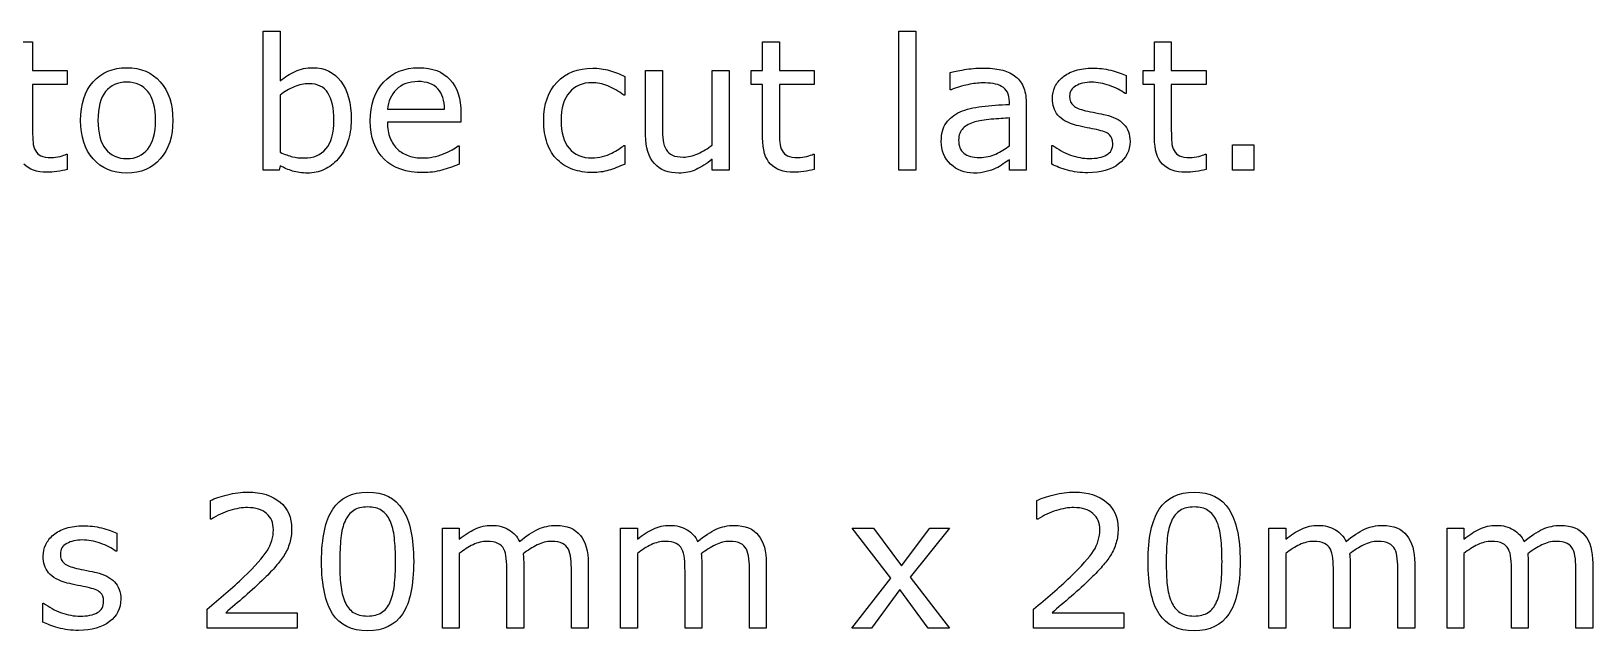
# Model space of a CAD drawing. Extents: x 37 to 222, y 56 to 202.
# Drawn here: x 185.86 to 221.96, y 187.33 to 201.2 of the extents above; entities that cross this region are included whole.
import ezdxf

# ---------------------------------------------------------------- set-up
doc = ezdxf.new("R2010")
doc.units = 0
doc.layers.add('Layer_1', color=7, linetype='CONTINUOUS')

msp = doc.modelspace()

# ---------------------------------------------------------------- linework, layer by layer
at = {"layer": 'Layer_1', "color": 7}
for p, q in [((191.223604, 197.981025), (191.223604, 201.197366)), ((191.223604, 201.197366), (191.612212, 201.197366)), ((191.612212, 201.197366), (191.612212, 200.048082)), ((205.920385, 197.981025), (205.920385, 201.197366)), ((205.920385, 201.197366), (206.308991, 201.197366)), ((206.308991, 201.197366), (206.308991, 197.981025)), ((185.501994, 200.953453), (185.8906, 200.953453)), ((185.8906, 200.953453), (185.8906, 200.289927)), ((202.766055, 200.289927), (202.766055, 200.953453)), ((202.766055, 200.953453), (203.154664, 200.953453)), ((203.154664, 200.953453), (203.154664, 200.289927)), ((211.828036, 200.289927), (211.828036, 200.953453)), ((211.828036, 200.953453), (212.216642, 200.953453)), ((212.216642, 200.953453), (212.216642, 200.289927)), ((185.8906, 200.289927), (186.692619, 200.289927)), ((186.692619, 200.289927), (186.692619, 199.963333)), ((199.578654, 200.151435), (199.578654, 199.71942)), ((200.062344, 198.791312), (200.062344, 200.289928)), ((200.062344, 200.289928), (200.450952, 200.289928)), ((200.450952, 200.289928), (200.450952, 198.97528)), ((201.604372, 198.566002), (201.604372, 200.289928)), ((201.604372, 200.289928), (201.992978, 200.289928)), ((201.992978, 200.289928), (201.992978, 197.981025)), ((202.50354, 199.963333), (202.50354, 200.289927)), ((202.50354, 200.289927), (202.766055, 200.289927)), ((203.154664, 200.289927), (203.95668, 200.289927)), ((203.95668, 200.289927), (203.95668, 199.963333)), ((207.102727, 199.84551), (207.102727, 200.240318)), ((211.170701, 200.172106), (211.170701, 199.756627)), ((211.565518, 199.963333), (211.565518, 200.289927)), ((211.565518, 200.289927), (211.828036, 200.289927)), ((212.216642, 200.289927), (213.018661, 200.289927)), ((213.018661, 200.289927), (213.018661, 199.963333)), ((186.692619, 199.963333), (185.8906, 199.963333)), ((185.8906, 199.963333), (185.8906, 198.9112)), ((191.612215, 199.721488), (191.612215, 198.398571)), ((199.578654, 199.71942), (199.557967, 199.71942)), ((202.766055, 199.963333), (202.50354, 199.963333)), ((202.766055, 198.7355), (202.766055, 199.963333)), ((203.95668, 199.963333), (203.154664, 199.963333)), ((203.154664, 199.963333), (203.154664, 198.9112)), ((207.123414, 199.84551), (207.102727, 199.84551)), ((211.170701, 199.756627), (211.150042, 199.756627)), ((211.828036, 199.963333), (211.565518, 199.963333)), ((211.828036, 198.7355), (211.828036, 199.963333)), ((213.018661, 199.963333), (212.216642, 199.963333)), ((212.216642, 199.963333), (212.216642, 198.9112)), ((194.092683, 199.392825), (195.4156, 199.392825)), ((195.4156, 199.392825), (195.4156, 199.392825)), ((195.79386, 199.306009), (195.79386, 199.095169)), ((208.473201, 199.506513), (208.473201, 199.566458)), ((208.859727, 199.547853), (208.859727, 197.981024)), ((188.730738, 199.134443), (188.730738, 199.134443)), ((189.131747, 199.134443), (189.131747, 199.134443)), ((192.854515, 199.142712), (192.854515, 199.142712)), ((193.255522, 199.153047), (193.255525, 199.153047)), ((195.793871, 199.095169), (194.092683, 199.095169)), ((195.79386, 199.095169), (195.793871, 199.095169)), ((208.473201, 198.549466), (208.473201, 199.192321)), ((211.261664, 198.646617), (211.261661, 198.646617)), ((213.63051, 197.981025), (213.63051, 198.570136)), ((213.63051, 198.570136), (214.124534, 198.570136)), ((214.124534, 198.570136), (214.124534, 197.981025)), ((186.671949, 198.351026), (186.692608, 198.351026)), ((186.692608, 198.351026), (186.692608, 198.001694)), ((195.727726, 198.545332), (195.748385, 198.545332)), ((195.748385, 198.545332), (195.748385, 198.121585)), ((199.557967, 198.5536), (199.578654, 198.5536)), ((199.578654, 198.5536), (199.578654, 198.125719)), ((201.604369, 197.981025), (201.604369, 198.23734)), ((203.936013, 198.351026), (203.956672, 198.351026)), ((203.956672, 198.351026), (203.956672, 198.001694)), ((208.473201, 198.549466), (208.473201, 198.549466)), ((208.473201, 197.981025), (208.473201, 198.227005)), ((209.457121, 198.119518), (209.457121, 198.555667)), ((209.457121, 198.555667), (209.477779, 198.555667)), ((212.997991, 198.351026), (213.018649, 198.351026)), ((213.018649, 198.351026), (213.018649, 198.001694)), ((186.692608, 198.001694), (186.692619, 198.001696)), ((191.587408, 197.981025), (191.223604, 197.981025)), ((191.612215, 198.088512), (191.587408, 197.981025)), ((199.578654, 198.125719), (199.578654, 198.125719)), ((201.992975, 197.981025), (201.604369, 197.981025)), ((201.992978, 197.981025), (201.992975, 197.981025)), ((203.956672, 198.001694), (203.95668, 198.001696)), ((206.308991, 197.981025), (205.920385, 197.981025)), ((206.308991, 197.981025), (206.308991, 197.981025)), ((208.859741, 197.981025), (208.473201, 197.981025)), ((208.859727, 197.981024), (208.859741, 197.981025)), ((213.018649, 198.001694), (213.018661, 198.001696)), ((214.124534, 197.981025), (213.63051, 197.981025)), ((214.124534, 197.981025), (214.124534, 197.981025)), ((190.001988, 189.9133), (190.001988, 190.347382)), ((209.109866, 189.9133), (209.109866, 190.347382)), ((190.022647, 189.9133), (190.001988, 189.9133)), ((209.130525, 189.9133), (209.109866, 189.9133)), ((187.837755, 189.588773), (187.837755, 189.173294)), ((195.365954, 187.397692), (195.365954, 189.706595)), ((195.365954, 189.706595), (195.75456, 189.706595)), ((195.75456, 189.706595), (195.75456, 189.45028)), ((199.483528, 187.397692), (199.483528, 189.706595)), ((199.483528, 189.706595), (199.872137, 189.706595)), ((199.872137, 189.706595), (199.872137, 189.45028)), ((205.732284, 188.549043), (204.839313, 189.706595)), ((204.839313, 189.706595), (205.329206, 189.706595)), ((205.329206, 189.706595), (205.980329, 188.834297)), ((205.980329, 188.834297), (206.633521, 189.706595)), ((207.088272, 189.706595), (206.180834, 188.569713)), ((206.633521, 189.706595), (207.088272, 189.706595)), ((214.473861, 187.397692), (214.473861, 189.706595)), ((214.473861, 189.706595), (214.862466, 189.706595)), ((214.862466, 189.706595), (214.862466, 189.45028)), ((218.591409, 187.397692), (218.591409, 189.706595)), ((218.591409, 189.706595), (218.980015, 189.706595)), ((218.980015, 189.706595), (218.980015, 189.45028)), ((187.837755, 189.173294), (187.817097, 189.173294)), ((194.700398, 188.937649), (194.700398, 188.937649)), ((195.75456, 189.121617), (195.75456, 187.397692)), ((197.244916, 188.875638), (197.244916, 187.397692)), ((198.735259, 188.896308), (198.735259, 187.397692)), ((199.872137, 189.121617), (199.872137, 187.397692)), ((201.362496, 188.875638), (201.362496, 187.397692)), ((202.852833, 188.896308), (202.852833, 187.397692)), ((213.808276, 188.937649), (213.808276, 188.937649)), ((214.862466, 189.121617), (214.862466, 187.397692)), ((216.352823, 188.875638), (216.352823, 187.397692)), ((217.843162, 188.896308), (217.843162, 187.397692)), ((218.980015, 189.121617), (218.980015, 187.397692)), ((220.470374, 188.875638), (220.470374, 187.397692)), ((221.960714, 188.896308), (221.960714, 187.397692)), ((196.85631, 187.397692), (196.85631, 188.71234)), ((198.346687, 187.397692), (198.346687, 188.71234)), ((200.973888, 187.397692), (200.973888, 188.71234)), ((202.464266, 187.397692), (202.464266, 188.71234)), ((204.831047, 187.397692), (205.732284, 188.549043)), ((206.180834, 188.569713), (207.088272, 187.397692)), ((215.964217, 187.397692), (215.964217, 188.71234)), ((217.454565, 187.397692), (217.454565, 188.71234)), ((220.081766, 187.397692), (220.081766, 188.71234)), ((221.572142, 187.397692), (221.572142, 188.71234)), ((205.943124, 188.284459), (205.283731, 187.397692)), ((206.598379, 187.397692), (205.943124, 188.284459)), ((186.124178, 187.536184), (186.124178, 187.972334)), ((186.124178, 187.972334), (186.144837, 187.972334)), ((187.928718, 188.063284), (187.928718, 188.063284)), ((189.925497, 187.397692), (189.925497, 187.829707)), ((190.353388, 187.751158), (192.009101, 187.751158)), ((192.009101, 187.751158), (192.009101, 187.397692)), ((194.156767, 187.999205), (194.156762, 187.999205)), ((209.033372, 187.397692), (209.033372, 187.829707)), ((209.461267, 187.751158), (211.11698, 187.751158)), ((211.11698, 187.751158), (211.11698, 187.397692)), ((213.264646, 187.999205), (213.26464, 187.999205)), ((192.00909, 187.397692), (189.925497, 187.397692)), ((192.009101, 187.397692), (192.00909, 187.397692)), ((195.75456, 187.397692), (195.365954, 187.397692)), ((197.244916, 187.397692), (196.85631, 187.397692)), ((198.735295, 187.397692), (198.346687, 187.397692)), ((198.735259, 187.397692), (198.735295, 187.397692)), ((199.872137, 187.397692), (199.483528, 187.397692)), ((201.362496, 187.397692), (200.973888, 187.397692)), ((202.852872, 187.397692), (202.464266, 187.397692)), ((202.852833, 187.397692), (202.852872, 187.397692)), ((205.283731, 187.397692), (204.831047, 187.397692)), ((207.088272, 187.397692), (206.598379, 187.397692)), ((207.088272, 187.397692), (207.088272, 187.397692)), ((211.116968, 187.397692), (209.033372, 187.397692)), ((211.11698, 187.397692), (211.116968, 187.397692)), ((214.862466, 187.397692), (214.473861, 187.397692)), ((216.352823, 187.397692), (215.964217, 187.397692)), ((217.843171, 187.397692), (217.454565, 187.397692)), ((217.843162, 187.397692), (217.843171, 187.397692)), ((218.980015, 187.397692), (218.591409, 187.397692)), ((220.470374, 187.397692), (220.081766, 187.397692)), ((221.96075, 187.397692), (221.572142, 187.397692)), ((221.960714, 187.397692), (221.96075, 187.397692))]:
    msp.add_line(p, q, dxfattribs=at)
for points in [[(187.000611, 199.134443), (187.000611, 199.510648), (187.096384, 199.807615), (187.28793, 200.025345)], [(187.28793, 200.025345), (187.480855, 200.244453), (187.740615, 200.354007), (188.067211, 200.354007)], [(188.067211, 200.019144), (187.856372, 200.019144), (187.692386, 199.946108), (187.575252, 199.800035)], [(188.067211, 200.354007), (188.391049, 200.354007), (188.649431, 200.244453), (188.842356, 200.025345)], [(188.555037, 199.800035), (188.437904, 199.946108), (188.275295, 200.019144), (188.067211, 200.019144)], [(188.842356, 200.025345), (189.035284, 199.807615), (189.131747, 199.510648), (189.131747, 199.134443)], [(191.612212, 200.048082), (191.721077, 200.137655), (191.836832, 200.210691), (191.959478, 200.26719)], [(191.959478, 200.26719), (192.082123, 200.325068), (192.219926, 200.354007), (192.372889, 200.354007)], [(192.372889, 200.354007), (192.645741, 200.354007), (192.860716, 200.249276), (193.017812, 200.039814)], [(193.017812, 200.039814), (193.176285, 199.830352), (193.255522, 199.534763), (193.255522, 199.153047)], [(193.697863, 199.122041), (193.697863, 199.499623), (193.800527, 199.799347), (194.005855, 200.021211)], [(194.005855, 200.021211), (194.212562, 200.243075), (194.484036, 200.354007), (194.820278, 200.354007)], [(194.799616, 200.033613), (194.591534, 200.033613), (194.425481, 199.97229), (194.301457, 199.849645)], [(195.26057, 199.866181), (195.159974, 199.977802), (195.006323, 200.033613), (194.799616, 200.033613)], [(194.820278, 200.354007), (195.131714, 200.354007), (195.371491, 200.263056), (195.539611, 200.081155)], [(195.539611, 200.081155), (195.70911, 199.899254), (195.79386, 199.640872), (195.79386, 199.306009)], [(197.705898, 199.132376), (197.705898, 199.509959), (197.809252, 199.806237), (198.015959, 200.021211)], [(198.015959, 200.021211), (198.224041, 200.236185), (198.498271, 200.343672), (198.838648, 200.343672)], [(198.838648, 200.343672), (198.970939, 200.343672), (199.100474, 200.325068), (199.227254, 200.287861)], [(199.227254, 200.287861), (199.355411, 200.250654), (199.472544, 200.205179), (199.578654, 200.151435)], [(207.102727, 200.240318), (207.178521, 200.260988), (207.288074, 200.283726), (207.431389, 200.30853)], [(207.431389, 200.30853), (207.574705, 200.333335), (207.715954, 200.345737), (207.855137, 200.345737)], [(207.855137, 200.345737), (208.017746, 200.345737), (208.158994, 200.331957), (208.278882, 200.304396)], [(208.278882, 200.304396), (208.40015, 200.278214), (208.50488, 200.232738), (208.593075, 200.16797)], [(208.593075, 200.16797), (208.679892, 200.104581), (208.746038, 200.022587), (208.791514, 199.921991)], [(209.525322, 199.90959), (209.565285, 199.99365), (209.625229, 200.068753), (209.705154, 200.134899)], [(209.705154, 200.134899), (209.782325, 200.199667), (209.880166, 200.250654), (209.998677, 200.287861)], [(209.998677, 200.287861), (210.118567, 200.326446), (210.252237, 200.345739), (210.399686, 200.345739)], [(210.370761, 200.017076), (210.228824, 200.017076), (210.108935, 199.989516), (210.011095, 199.934394)], [(210.788309, 199.940595), (210.64637, 199.991583), (210.507188, 200.017076), (210.370761, 200.017076)], [(210.399686, 200.345739), (210.53749, 200.345739), (210.676672, 200.328513), (210.817231, 200.294062)], [(210.817231, 200.294062), (210.95917, 200.260989), (211.076993, 200.220337), (211.170701, 200.172106)], [(187.575252, 199.800035), (187.459496, 199.655341), (187.401618, 199.433477), (187.401618, 199.134443)], [(188.730738, 199.134443), (188.730738, 199.433477), (188.672171, 199.655341), (188.555037, 199.800035)], [(191.934677, 199.90959), (191.81892, 199.861358), (191.711433, 199.798658), (191.612215, 199.721488)], [(192.277808, 199.984004), (192.164808, 199.984004), (192.050431, 199.959199), (191.934677, 199.90959)], [(192.718089, 199.76903), (192.62714, 199.912346), (192.48038, 199.984004), (192.277808, 199.984004)], [(192.854515, 199.142712), (192.854515, 199.418319), (192.80904, 199.627092), (192.718089, 199.76903)], [(194.301457, 199.849645), (194.178811, 199.726999), (194.10922, 199.574726), (194.092683, 199.392825)], [(195.4156, 199.392825), (195.414283, 199.596775), (195.362606, 199.75456), (195.26057, 199.866181)], [(198.299132, 199.783499), (198.172352, 199.636049), (198.108962, 199.419008), (198.108962, 199.132376)], [(198.822096, 200.006741), (198.60161, 200.006741), (198.427289, 199.932327), (198.299132, 199.783499)], [(199.190031, 199.932327), (199.064631, 199.981936), (198.941985, 200.006741), (198.822096, 200.006741)], [(199.557967, 199.71942), (199.439457, 199.811749), (199.316811, 199.882718), (199.190031, 199.932327)], [(207.51202, 199.961265), (207.386617, 199.935082), (207.257082, 199.896497), (207.123414, 199.84551)], [(207.853082, 200.002606), (207.751108, 200.002606), (207.63742, 199.988826), (207.51202, 199.961265)], [(208.09493, 199.986071), (208.017759, 199.997094), (207.937143, 200.002606), (207.853082, 200.002606)], [(208.293366, 199.921992), (208.238244, 199.953687), (208.172099, 199.975046), (208.09493, 199.986071)], [(208.425658, 199.785566), (208.395341, 199.843444), (208.351244, 199.888919), (208.293366, 199.921992)], [(208.473201, 199.566458), (208.473201, 199.654653), (208.457353, 199.727689), (208.425658, 199.785566)], [(208.791514, 199.921991), (208.836989, 199.821394), (208.859727, 199.696681), (208.859727, 199.547853)], [(209.467444, 199.640872), (209.467444, 199.735957), (209.486737, 199.825529), (209.525322, 199.90959)], [(210.011095, 199.934394), (209.913254, 199.880651), (209.864333, 199.800035), (209.864333, 199.692548)], [(209.864333, 199.692548), (209.864333, 199.597464), (209.893961, 199.525806), (209.953217, 199.477574)], [(211.150042, 199.756627), (211.050824, 199.829663), (210.930246, 199.890986), (210.788309, 199.940595)], [(207.009723, 199.074498), (207.085517, 199.183363), (207.193004, 199.268802), (207.332185, 199.330814)], [(207.332185, 199.330814), (207.472745, 199.392825), (207.641555, 199.434855), (207.838616, 199.456904)], [(207.838616, 199.456904), (208.035675, 199.478953), (208.247203, 199.495489), (208.473201, 199.506513)], [(209.593536, 199.256399), (209.509475, 199.36113), (209.467444, 199.489288), (209.467444, 199.640872)], [(209.953217, 199.477574), (210.011095, 199.429343), (210.104801, 199.390069), (210.234335, 199.359752)], [(210.234335, 199.359752), (210.305993, 199.343216), (210.38592, 199.326679), (210.474114, 199.310143)], [(210.474114, 199.310143), (210.563688, 199.293606), (210.638102, 199.278448), (210.697358, 199.264668)], [(187.28793, 198.243541), (187.096384, 198.461271), (187.000611, 198.758239), (187.000611, 199.134443)], [(187.401618, 199.134443), (187.401618, 198.845055), (187.460184, 198.625258), (187.577318, 198.475052)], [(188.552969, 198.472985), (188.671481, 198.621813), (188.730738, 198.842299), (188.730738, 199.134443)], [(189.131747, 199.134443), (189.131747, 198.758239), (189.035284, 198.461271), (188.842356, 198.243541)], [(192.670549, 198.477119), (192.793193, 198.619057), (192.854515, 198.840921), (192.854515, 199.142712)], [(193.255525, 199.153047), (193.255525, 198.960121), (193.227964, 198.786488), (193.172842, 198.632148)], [(194.020324, 198.23734), (193.80535, 198.445424), (193.697863, 198.740324), (193.697863, 199.122041)], [(194.092683, 199.095169), (194.092683, 198.953231), (194.114043, 198.829207), (194.156762, 198.723098)], [(197.788581, 198.601142), (197.733459, 198.752726), (197.705898, 198.929804), (197.705898, 199.132376)], [(198.108962, 199.132376), (198.108962, 198.854012), (198.170974, 198.639727), (198.294998, 198.489521)], [(200.450952, 198.97528), (200.450952, 198.858146), (200.456465, 198.757549), (200.467491, 198.673489)], [(206.898105, 198.650752), (206.898105, 198.825762), (206.935311, 198.967011), (207.009723, 199.074498)], [(207.402464, 198.952542), (207.333562, 198.886396), (207.299111, 198.794757), (207.299111, 198.677623)], [(207.67325, 199.10137), (207.56163, 199.069675), (207.471367, 199.020066), (207.402464, 198.952542)], [(208.053587, 199.161315), (207.893735, 199.147535), (207.766956, 199.127553), (207.67325, 199.10137)], [(208.473201, 199.192321), (208.35469, 199.185431), (208.214819, 199.175095), (208.053587, 199.161315)], [(210.02555, 199.020755), (209.822979, 199.074498), (209.678974, 199.153046), (209.593536, 199.256399)], [(210.267395, 198.967011), (210.1792, 198.983548), (210.098585, 199.001462), (210.02555, 199.020755)], [(210.484438, 198.923603), (210.429316, 198.936006), (210.356968, 198.950475), (210.267395, 198.967011)], [(210.697358, 199.264668), (210.87788, 199.223326), (211.017062, 199.152357), (211.114902, 199.051761)], [(211.114902, 199.051761), (211.212743, 198.949786), (211.261664, 198.814738), (211.261664, 198.646617)], [(185.8906, 198.9112), (185.8906, 198.789933), (185.893356, 198.694848), (185.898869, 198.625946)], [(185.898869, 198.625946), (185.904382, 198.558422), (185.923674, 198.495033), (185.956747, 198.435777)], [(193.172842, 198.632148), (193.119099, 198.477808), (193.046064, 198.348272), (192.953736, 198.243541)], [(194.156762, 198.723098), (194.199481, 198.618368), (194.258048, 198.53224), (194.332462, 198.464716)], [(198.022159, 198.224938), (197.921562, 198.324157), (197.843703, 198.449558), (197.788581, 198.601142)], [(200.264917, 198.138121), (200.129868, 198.286949), (200.062344, 198.50468), (200.062344, 198.791312)], [(200.467491, 198.673489), (200.478516, 198.590807), (200.501942, 198.519838), (200.53777, 198.460582)], [(201.26951, 198.365498), (201.389398, 198.417863), (201.501018, 198.484698), (201.604372, 198.566002)], [(202.950024, 198.125718), (202.827378, 198.252498), (202.766055, 198.455759), (202.766055, 198.7355)], [(203.154664, 198.9112), (203.154664, 198.789933), (203.15742, 198.694848), (203.162933, 198.625946)], [(203.162933, 198.625946), (203.168446, 198.558422), (203.187738, 198.495033), (203.220811, 198.435777)], [(207.115145, 198.123652), (206.970451, 198.261456), (206.898105, 198.437156), (206.898105, 198.650752)], [(207.299111, 198.677623), (207.299111, 198.545332), (207.339075, 198.445424), (207.419002, 198.3779)], [(210.786226, 198.803714), (210.733861, 198.850567), (210.633265, 198.89053), (210.484438, 198.923603)], [(210.720082, 198.336559), (210.816544, 198.39168), (210.864775, 198.478497), (210.864775, 198.597008)], [(210.864775, 198.597008), (210.864775, 198.687959), (210.838592, 198.75686), (210.786226, 198.803714)], [(211.261661, 198.646617), (211.261661, 198.435778), (211.174156, 198.262834), (210.999146, 198.127786)], [(212.012002, 198.125718), (211.889358, 198.252498), (211.828036, 198.455759), (211.828036, 198.7355)], [(212.216642, 198.9112), (212.216642, 198.789933), (212.219398, 198.694848), (212.224911, 198.625946)], [(212.224911, 198.625946), (212.230423, 198.558422), (212.249716, 198.495033), (212.282789, 198.435777)], [(185.956747, 198.435777), (185.987063, 198.380656), (186.028404, 198.340003), (186.08077, 198.313821)], [(186.08077, 198.313821), (186.134512, 198.289016), (186.215817, 198.276614), (186.324683, 198.276614)], [(186.324683, 198.276614), (186.388072, 198.276614), (186.454217, 198.28557), (186.523119, 198.303484)], [(186.523119, 198.303484), (186.592021, 198.322777), (186.641631, 198.338624), (186.671949, 198.351026)], [(188.067211, 197.916946), (187.740615, 197.916946), (187.480855, 198.025811), (187.28793, 198.243541)], [(187.577318, 198.475052), (187.694451, 198.326223), (187.857749, 198.251809), (188.067211, 198.251809)], [(188.067211, 198.251809), (188.273918, 198.251809), (188.435837, 198.325535), (188.552969, 198.472985)], [(188.842356, 198.243541), (188.649431, 198.025811), (188.391049, 197.916946), (188.067211, 197.916946)], [(191.612215, 198.398571), (191.722459, 198.348961), (191.816855, 198.314511), (191.895403, 198.295218)], [(191.895403, 198.295218), (191.975328, 198.275925), (192.065589, 198.266279), (192.166186, 198.266279)], [(192.166186, 198.266279), (192.381161, 198.266279), (192.549281, 198.336559), (192.670549, 198.477119)], [(192.953736, 198.243541), (192.855895, 198.134676), (192.748408, 198.052683), (192.631274, 197.997562)], [(194.917427, 197.927282), (194.534333, 197.927282), (194.235299, 198.030634), (194.020324, 198.23734)], [(194.332462, 198.464716), (194.40412, 198.398571), (194.48887, 198.348961), (194.58671, 198.315888)], [(194.58671, 198.315888), (194.685928, 198.282815), (194.794794, 198.266279), (194.913306, 198.266279)], [(194.913306, 198.266279), (195.070403, 198.266279), (195.228187, 198.297285), (195.386661, 198.359297)], [(195.386661, 198.359297), (195.546513, 198.422686), (195.660202, 198.484698), (195.727726, 198.545332)], [(198.37976, 198.001696), (198.240578, 198.051305), (198.121377, 198.125719), (198.022159, 198.224938)], [(198.294998, 198.489521), (198.420398, 198.340693), (198.596098, 198.266279), (198.822096, 198.266279)], [(198.822096, 198.266279), (198.900644, 198.266279), (198.98057, 198.276614), (199.061874, 198.297285)], [(199.061874, 198.297285), (199.143179, 198.317955), (199.216215, 198.344827), (199.280983, 198.3779)], [(199.280983, 198.3779), (199.337482, 198.406839), (199.390536, 198.437156), (199.440145, 198.46885)], [(199.440145, 198.46885), (199.489756, 198.501923), (199.52903, 198.530173), (199.557967, 198.5536)], [(200.53777, 198.460582), (200.574978, 198.399949), (200.62321, 198.355851), (200.682465, 198.328291)], [(200.682465, 198.328291), (200.74172, 198.30073), (200.827848, 198.286949), (200.940848, 198.286949)], [(200.940848, 198.286949), (201.041445, 198.286949), (201.150999, 198.313132), (201.26951, 198.365498)], [(201.604369, 198.23734), (201.473456, 198.133987), (201.348054, 198.05475), (201.228164, 197.999629)], [(203.220811, 198.435777), (203.251127, 198.380656), (203.292468, 198.340003), (203.344834, 198.313821)], [(203.344834, 198.313821), (203.398578, 198.289016), (203.479883, 198.276614), (203.588747, 198.276614)], [(203.588747, 198.276614), (203.652138, 198.276614), (203.718284, 198.28557), (203.787186, 198.303484)], [(203.787186, 198.303484), (203.856088, 198.322777), (203.905697, 198.338624), (203.936013, 198.351026)], [(207.419002, 198.3779), (207.498927, 198.311754), (207.620884, 198.278681), (207.784872, 198.278681)], [(207.784872, 198.278681), (207.921296, 198.278681), (208.046009, 198.304864), (208.159009, 198.35723)], [(208.159009, 198.35723), (208.272007, 198.410973), (208.376737, 198.475052), (208.473201, 198.549466)], [(208.473201, 198.227005), (208.438749, 198.203578), (208.391895, 198.170505), (208.33264, 198.127786)], [(209.477779, 198.555667), (209.600426, 198.463338), (209.736852, 198.389613), (209.887058, 198.334492)], [(209.887058, 198.334492), (210.037264, 198.280748), (210.181269, 198.253877), (210.319072, 198.253877)], [(210.319072, 198.253877), (210.489949, 198.253877), (210.623618, 198.281437), (210.720082, 198.336559)], [(212.282789, 198.435777), (212.313105, 198.380656), (212.354446, 198.340003), (212.406811, 198.313821)], [(212.406811, 198.313821), (212.460554, 198.289016), (212.541858, 198.276614), (212.650725, 198.276614)], [(212.650725, 198.276614), (212.714114, 198.276614), (212.780259, 198.28557), (212.849161, 198.303484)], [(212.849161, 198.303484), (212.918063, 198.322777), (212.967673, 198.338624), (212.997991, 198.351026)], [(186.223396, 197.935549), (185.987752, 197.935549), (185.808607, 197.998939), (185.685961, 198.125718)], [(186.45284, 197.954153), (186.367402, 197.941751), (186.290921, 197.935549), (186.223396, 197.935549)], [(186.692619, 198.001696), (186.619582, 197.982403), (186.539656, 197.966556), (186.45284, 197.954153)], [(191.901603, 197.964489), (191.803762, 197.994805), (191.7073, 198.036147), (191.612215, 198.088512)], [(192.244734, 197.916946), (192.113821, 197.916946), (191.999444, 197.932794), (191.901603, 197.964489)], [(192.631274, 197.997562), (192.514141, 197.943818), (192.385294, 197.916946), (192.244734, 197.916946)], [(195.347376, 197.983092), (195.210949, 197.945885), (195.067633, 197.927282), (194.917427, 197.927282)], [(195.748385, 198.121585), (195.617472, 198.066463), (195.483802, 198.020299), (195.347376, 197.983092)], [(198.838648, 197.929348), (198.671905, 197.929348), (198.518943, 197.953464), (198.37976, 198.001696)], [(199.20865, 197.981025), (199.092895, 197.946574), (198.969561, 197.929348), (198.838648, 197.929348)], [(199.578654, 198.125719), (199.449118, 198.063707), (199.325783, 198.015476), (199.20865, 197.981025)], [(200.831289, 197.916946), (200.588755, 197.916946), (200.399964, 197.990671), (200.264917, 198.138121)], [(201.228164, 197.999629), (201.108276, 197.944507), (200.975984, 197.916946), (200.831289, 197.916946)], [(203.487457, 197.935549), (203.251813, 197.935549), (203.072669, 197.998939), (202.950024, 198.125718)], [(203.716901, 197.954153), (203.631463, 197.941751), (203.554982, 197.935549), (203.487457, 197.935549)], [(203.95668, 198.001696), (203.883645, 197.982403), (203.803718, 197.966556), (203.716901, 197.954153)], [(207.644311, 197.916946), (207.436227, 197.916946), (207.259838, 197.985848), (207.115145, 198.123652)], [(207.9399, 197.950019), (207.855839, 197.927971), (207.757309, 197.916946), (207.644311, 197.916946)], [(208.163143, 198.028567), (208.098375, 197.996873), (208.02396, 197.97069), (207.9399, 197.950019)], [(208.33264, 198.127786), (208.274764, 198.086445), (208.218265, 198.053372), (208.163143, 198.028567)], [(209.814722, 197.985159), (209.672783, 198.0265), (209.553582, 198.071287), (209.457121, 198.119518)], [(210.28601, 197.925215), (210.115134, 197.925215), (209.958038, 197.945196), (209.814722, 197.985159)], [(210.999146, 198.127786), (210.825512, 197.992738), (210.5878, 197.925215), (210.28601, 197.925215)], [(212.549438, 197.935549), (212.313794, 197.935549), (212.134648, 197.998939), (212.012002, 198.125718)], [(212.778882, 197.954153), (212.693444, 197.941751), (212.616963, 197.935549), (212.549438, 197.935549)], [(213.018661, 198.001696), (212.945623, 197.982403), (212.865697, 197.966556), (212.778882, 197.954153)], [(190.001988, 190.347382), (190.099829, 190.395614), (190.230054, 190.439711), (190.392662, 190.479674)], [(190.392662, 190.479674), (190.556649, 190.519637), (190.715123, 190.539619), (190.868086, 190.539619)], [(190.868086, 190.539619), (191.183657, 190.539619), (191.431014, 190.463138), (191.610158, 190.310175)], [(191.610158, 190.310175), (191.789303, 190.158591), (191.878876, 189.952575), (191.878876, 189.692125)], [(192.829711, 190.144811), (193.001966, 190.406638), (193.270684, 190.537552), (193.635864, 190.537552)], [(193.635864, 190.537552), (194.005178, 190.537552), (194.274585, 190.404571), (194.444084, 190.13861)], [(209.109866, 190.347382), (209.207707, 190.395614), (209.337932, 190.439711), (209.500541, 190.479674)], [(209.500541, 190.479674), (209.664527, 190.519637), (209.823001, 190.539619), (209.975964, 190.539619)], [(209.975964, 190.539619), (210.291533, 190.539619), (210.538891, 190.463138), (210.718036, 190.310175)], [(210.718036, 190.310175), (210.897181, 190.158591), (210.986754, 189.952575), (210.986754, 189.692125)], [(211.937589, 190.144811), (212.109844, 190.406638), (212.378562, 190.537552), (212.743742, 190.537552)], [(212.743742, 190.537552), (213.113056, 190.537552), (213.382463, 190.404571), (213.551962, 190.13861)], [(190.450529, 190.115872), (190.304457, 190.071775), (190.161829, 190.004251), (190.022647, 189.9133)], [(190.857739, 190.182018), (190.732337, 190.182018), (190.5966, 190.159969), (190.450529, 190.115872)], [(191.298023, 190.045592), (191.193292, 190.136543), (191.046531, 190.182018), (190.857739, 190.182018)], [(191.457185, 189.671455), (191.457185, 189.831307), (191.404131, 189.95602), (191.298023, 190.045592)], [(192.57133, 188.933515), (192.57133, 189.480596), (192.657457, 189.884362), (192.829711, 190.144811)], [(193.313403, 190.115872), (193.229342, 190.062129), (193.162507, 189.980824), (193.112898, 189.871959)], [(193.635864, 190.196487), (193.506328, 190.196487), (193.398841, 190.169615), (193.313403, 190.115872)], [(193.956257, 190.115872), (193.873575, 190.169615), (193.766778, 190.196487), (193.635864, 190.196487)], [(194.154696, 189.876093), (194.106464, 189.982202), (194.040318, 190.062129), (193.956257, 190.115872)], [(194.444084, 190.13861), (194.61496, 189.874026), (194.700398, 189.473706), (194.700398, 188.937649)], [(209.558407, 190.115872), (209.412335, 190.071775), (209.269707, 190.004251), (209.130525, 189.9133)], [(209.965617, 190.182018), (209.840215, 190.182018), (209.704478, 190.159969), (209.558407, 190.115872)], [(210.405898, 190.045592), (210.301167, 190.136543), (210.154407, 190.182018), (209.965617, 190.182018)], [(210.565063, 189.671455), (210.565063, 189.831307), (210.512008, 189.95602), (210.405898, 190.045592)], [(211.679206, 188.933515), (211.679206, 189.480596), (211.765333, 189.884362), (211.937589, 190.144811)], [(212.421281, 190.115872), (212.33722, 190.062129), (212.270385, 189.980824), (212.220776, 189.871959)], [(212.743742, 190.196487), (212.614206, 190.196487), (212.506719, 190.169615), (212.421281, 190.115872)], [(213.064135, 190.115872), (212.981453, 190.169615), (212.874656, 190.196487), (212.743742, 190.196487)], [(213.262574, 189.876093), (213.214342, 189.982202), (213.148196, 190.062129), (213.064135, 190.115872)], [(213.551962, 190.13861), (213.722838, 189.874026), (213.808276, 189.473706), (213.808276, 188.937649)], [(186.19238, 189.326256), (186.232343, 189.410316), (186.292287, 189.48542), (186.372212, 189.551565)], [(186.372212, 189.551565), (186.449383, 189.616333), (186.547224, 189.667321), (186.665735, 189.704528)], [(186.665735, 189.704528), (186.785624, 189.743113), (186.919294, 189.762405), (187.066744, 189.762405)], [(187.066744, 189.762405), (187.204548, 189.762405), (187.343729, 189.74518), (187.484289, 189.710729)], [(187.484289, 189.710729), (187.626228, 189.677656), (187.74405, 189.637004), (187.837755, 189.588773)], [(191.310424, 189.181562), (191.408264, 189.333146), (191.457185, 189.496444), (191.457185, 189.671455)], [(191.878876, 189.692125), (191.878876, 189.574992), (191.863718, 189.465438), (191.833401, 189.363463)], [(193.112898, 189.871959), (193.066045, 189.769984), (193.033661, 189.637004), (193.015746, 189.473017)], [(194.253914, 189.483353), (194.237376, 189.637693), (194.204303, 189.768606), (194.154696, 189.876093)], [(195.75456, 189.45028), (195.875827, 189.550876), (195.996406, 189.629425), (196.116296, 189.685924)], [(196.116296, 189.685924), (196.237563, 189.742424), (196.366409, 189.770673), (196.502836, 189.770673)], [(196.502836, 189.770673), (196.659932, 189.770673), (196.792912, 189.737601), (196.901776, 189.671455)], [(196.901776, 189.671455), (197.01202, 189.605309), (197.094014, 189.513669), (197.147759, 189.396536)], [(197.147759, 189.396536), (197.304855, 189.528828), (197.44817, 189.623912), (197.577704, 189.68179)], [(197.577704, 189.68179), (197.707241, 189.741046), (197.845734, 189.770673), (197.993183, 189.770673)], [(197.993183, 189.770673), (198.246743, 189.770673), (198.433467, 189.693503), (198.553355, 189.539163)], [(199.872137, 189.45028), (199.993404, 189.550876), (200.113982, 189.629425), (200.23387, 189.685924)], [(200.23387, 189.685924), (200.355139, 189.742424), (200.483986, 189.770673), (200.62041, 189.770673)], [(200.62041, 189.770673), (200.777506, 189.770673), (200.910487, 189.737601), (201.019354, 189.671455)], [(201.019354, 189.671455), (201.129595, 189.605309), (201.211588, 189.513669), (201.265333, 189.396536)], [(201.265333, 189.396536), (201.422429, 189.528828), (201.565745, 189.623912), (201.695281, 189.68179)], [(201.695281, 189.68179), (201.824816, 189.741046), (201.963308, 189.770673), (202.110758, 189.770673)], [(202.110758, 189.770673), (202.364317, 189.770673), (202.551042, 189.693503), (202.670932, 189.539163)], [(210.418302, 189.181562), (210.516143, 189.333146), (210.565063, 189.496444), (210.565063, 189.671455)], [(210.986754, 189.692125), (210.986754, 189.574992), (210.971596, 189.465438), (210.941279, 189.363463)], [(212.220776, 189.871959), (212.173923, 189.769984), (212.141539, 189.637004), (212.123624, 189.473017)], [(213.361792, 189.483353), (213.345254, 189.637693), (213.312181, 189.768606), (213.262574, 189.876093)], [(214.862466, 189.45028), (214.983734, 189.550876), (215.104312, 189.629425), (215.224202, 189.685924)], [(215.224202, 189.685924), (215.345469, 189.742424), (215.474316, 189.770673), (215.610742, 189.770673)], [(215.610742, 189.770673), (215.767838, 189.770673), (215.900818, 189.737601), (216.009683, 189.671455)], [(216.009683, 189.671455), (216.119926, 189.605309), (216.201919, 189.513669), (216.255662, 189.396536)], [(216.255662, 189.396536), (216.412758, 189.528828), (216.556074, 189.623912), (216.685611, 189.68179)], [(216.685611, 189.68179), (216.815147, 189.741046), (216.95364, 189.770673), (217.10109, 189.770673)], [(217.10109, 189.770673), (217.35465, 189.770673), (217.541373, 189.693503), (217.661261, 189.539163)], [(218.980015, 189.45028), (219.101284, 189.550876), (219.221863, 189.629425), (219.341751, 189.685924)], [(219.341751, 189.685924), (219.463018, 189.742424), (219.591865, 189.770673), (219.728291, 189.770673)], [(219.728291, 189.770673), (219.885387, 189.770673), (220.018368, 189.737601), (220.127235, 189.671455)], [(220.127235, 189.671455), (220.237476, 189.605309), (220.319469, 189.513669), (220.373214, 189.396536)], [(220.373214, 189.396536), (220.53031, 189.528828), (220.673626, 189.623912), (220.803162, 189.68179)], [(220.803162, 189.68179), (220.932697, 189.741046), (221.071189, 189.770673), (221.218639, 189.770673)], [(221.218639, 189.770673), (221.472198, 189.770673), (221.658923, 189.693503), (221.778813, 189.539163)], [(186.134502, 189.057539), (186.134502, 189.152623), (186.153795, 189.242196), (186.19238, 189.326256)], [(186.678149, 189.351061), (186.580309, 189.297317), (186.531388, 189.216702), (186.531388, 189.109215)], [(187.037816, 189.433743), (186.895879, 189.433743), (186.77599, 189.406182), (186.678149, 189.351061)], [(187.455361, 189.357262), (187.313424, 189.408249), (187.174243, 189.433743), (187.037816, 189.433743)], [(187.817097, 189.173294), (187.717879, 189.24633), (187.5973, 189.307653), (187.455361, 189.357262)], [(190.766787, 188.57178), (191.031371, 188.828095), (191.212583, 189.031356), (191.310424, 189.181562)], [(191.833401, 189.363463), (191.804462, 189.262866), (191.761054, 189.167093), (191.703175, 189.076142)], [(193.015746, 189.473017), (192.999208, 189.309031), (192.990938, 189.129197), (192.990938, 188.933515)], [(194.280782, 188.937649), (194.280782, 189.147111), (194.271826, 189.329012), (194.253914, 189.483353)], [(196.072887, 189.322122), (195.966779, 189.269757), (195.86067, 189.202922), (195.75456, 189.121617)], [(196.393283, 189.40067), (196.287173, 189.40067), (196.180374, 189.374487), (196.072887, 189.322122)], [(196.649597, 189.355195), (196.590341, 189.385512), (196.504903, 189.40067), (196.393283, 189.40067)], [(196.786023, 189.222903), (196.754328, 189.282159), (196.708852, 189.326256), (196.649597, 189.355195)], [(196.841832, 189.001728), (196.833573, 189.094057), (196.81497, 189.167782), (196.786023, 189.222903)], [(197.557063, 189.317988), (197.448198, 189.264245), (197.339333, 189.195343), (197.230467, 189.111282)], [(197.883659, 189.40067), (197.774792, 189.40067), (197.665927, 189.373109), (197.557063, 189.317988)], [(198.139973, 189.355195), (198.080717, 189.385512), (197.995279, 189.40067), (197.883659, 189.40067)], [(198.276399, 189.220836), (198.244704, 189.280092), (198.199228, 189.324878), (198.139973, 189.355195)], [(198.332209, 188.999661), (198.323949, 189.09199), (198.305346, 189.165715), (198.276399, 189.220836)], [(198.553355, 189.539163), (198.674624, 189.386201), (198.735259, 189.171916), (198.735259, 188.896308)], [(200.190464, 189.322122), (200.084354, 189.269757), (199.978245, 189.202922), (199.872137, 189.121617)], [(200.510857, 189.40067), (200.404747, 189.40067), (200.297949, 189.374487), (200.190464, 189.322122)], [(200.767171, 189.355195), (200.707916, 189.385512), (200.622478, 189.40067), (200.510857, 189.40067)], [(200.903597, 189.222903), (200.871902, 189.282159), (200.826426, 189.326256), (200.767171, 189.355195)], [(200.95941, 189.001728), (200.95115, 189.094057), (200.932546, 189.167782), (200.903597, 189.222903)], [(201.67464, 189.317988), (201.565775, 189.264245), (201.456911, 189.195343), (201.348046, 189.111282)], [(202.001236, 189.40067), (201.892371, 189.40067), (201.783506, 189.373109), (201.67464, 189.317988)], [(202.25755, 189.355195), (202.198295, 189.385512), (202.112856, 189.40067), (202.001236, 189.40067)], [(202.393976, 189.220836), (202.362283, 189.280092), (202.316807, 189.324878), (202.25755, 189.355195)], [(202.449788, 188.999661), (202.441529, 189.09199), (202.422925, 189.165715), (202.393976, 189.220836)], [(202.670932, 189.539163), (202.792199, 189.386201), (202.852833, 189.171916), (202.852833, 188.896308)], [(209.874666, 188.57178), (210.139249, 188.828095), (210.320461, 189.031356), (210.418302, 189.181562)], [(210.941279, 189.363463), (210.91234, 189.262866), (210.868932, 189.167093), (210.811054, 189.076142)], [(212.123624, 189.473017), (212.107086, 189.309031), (212.098817, 189.129197), (212.098817, 188.933515)], [(213.38866, 188.937649), (213.38866, 189.147111), (213.379704, 189.329012), (213.361792, 189.483353)], [(215.180793, 189.322122), (215.074685, 189.269757), (214.968576, 189.202922), (214.862466, 189.121617)], [(215.501186, 189.40067), (215.395078, 189.40067), (215.288281, 189.374487), (215.180793, 189.322122)], [(215.757503, 189.355195), (215.698248, 189.385512), (215.612809, 189.40067), (215.501186, 189.40067)], [(215.893929, 189.222903), (215.862234, 189.282159), (215.816759, 189.326256), (215.757503, 189.355195)], [(215.949739, 189.001728), (215.941479, 189.094057), (215.922876, 189.167782), (215.893929, 189.222903)], [(216.664941, 189.317988), (216.556076, 189.264245), (216.447211, 189.195343), (216.338345, 189.111282)], [(216.991537, 189.40067), (216.88267, 189.40067), (216.773805, 189.373109), (216.664941, 189.317988)], [(217.247851, 189.355195), (217.188596, 189.385512), (217.103158, 189.40067), (216.991537, 189.40067)], [(217.384277, 189.220836), (217.352582, 189.280092), (217.307106, 189.324878), (217.247851, 189.355195)], [(217.440087, 188.999661), (217.431827, 189.09199), (217.413224, 189.165715), (217.384277, 189.220836)], [(217.661261, 189.539163), (217.782529, 189.386201), (217.843162, 189.171916), (217.843162, 188.896308)], [(219.298342, 189.322122), (219.192234, 189.269757), (219.086125, 189.202922), (218.980015, 189.121617)], [(219.618738, 189.40067), (219.512628, 189.40067), (219.405829, 189.374487), (219.298342, 189.322122)], [(219.875052, 189.355195), (219.815797, 189.385512), (219.730359, 189.40067), (219.618738, 189.40067)], [(220.011478, 189.222903), (219.979783, 189.282159), (219.934307, 189.326256), (219.875052, 189.355195)], [(220.067288, 189.001728), (220.059028, 189.094057), (220.040425, 189.167782), (220.011478, 189.222903)], [(220.782518, 189.317988), (220.673653, 189.264245), (220.564789, 189.195343), (220.455925, 189.111282)], [(221.109114, 189.40067), (221.000249, 189.40067), (220.891384, 189.373109), (220.782518, 189.317988)], [(221.365428, 189.355195), (221.306173, 189.385512), (221.220735, 189.40067), (221.109114, 189.40067)], [(221.501854, 189.220836), (221.470159, 189.280092), (221.424683, 189.324878), (221.365428, 189.355195)], [(221.557664, 188.999661), (221.549404, 189.09199), (221.530801, 189.165715), (221.501854, 189.220836)], [(221.778813, 189.539163), (221.90008, 189.386201), (221.960714, 189.171916), (221.960714, 188.896308)], [(186.260593, 188.673066), (186.176532, 188.777797), (186.134502, 188.905954), (186.134502, 189.057539)], [(186.531388, 189.109215), (186.531388, 189.014131), (186.561016, 188.942473), (186.620271, 188.894241)], [(186.620271, 188.894241), (186.678149, 188.84601), (186.771856, 188.806736), (186.90139, 188.776419)], [(191.513008, 188.823961), (191.44135, 188.741279), (191.353845, 188.649639), (191.250491, 188.549043)], [(191.703175, 189.076142), (191.649433, 188.990704), (191.586044, 188.906644), (191.513008, 188.823961)], [(192.825576, 187.726354), (192.656079, 187.988181), (192.57133, 188.390568), (192.57133, 188.933515)], [(192.990938, 188.933515), (192.990938, 188.718541), (192.998521, 188.538707), (193.013686, 188.394013)], [(194.253914, 188.391946), (194.271826, 188.54353), (194.280782, 188.725431), (194.280782, 188.937649)], [(194.700398, 188.937649), (194.700398, 188.385056), (194.613582, 187.979224), (194.439949, 187.720153)], [(196.85631, 188.71234), (196.85631, 188.814315), (196.851484, 188.910778), (196.841832, 189.001728)], [(197.230467, 189.111282), (197.234606, 189.079587), (197.238049, 189.04238), (197.240796, 188.999661)], [(197.240796, 188.999661), (197.243543, 188.95832), (197.244916, 188.916979), (197.244916, 188.875638)], [(198.346687, 188.71234), (198.346687, 188.811559), (198.341861, 188.907333), (198.332209, 188.999661)], [(200.973888, 188.71234), (200.973888, 188.814315), (200.969062, 188.910778), (200.95941, 189.001728)], [(201.348046, 189.111282), (201.352186, 189.079587), (201.355629, 189.04238), (201.358376, 188.999661)], [(201.358376, 188.999661), (201.361123, 188.95832), (201.362496, 188.916979), (201.362496, 188.875638)], [(202.464266, 188.71234), (202.464266, 188.811559), (202.45944, 188.907333), (202.449788, 188.999661)], [(210.620884, 188.823961), (210.549226, 188.741279), (210.461721, 188.649639), (210.358369, 188.549043)], [(210.811054, 189.076142), (210.757311, 188.990704), (210.693921, 188.906644), (210.620884, 188.823961)], [(211.933454, 187.726354), (211.763955, 187.988181), (211.679206, 188.390568), (211.679206, 188.933515)], [(212.098817, 188.933515), (212.098817, 188.718541), (212.106399, 188.538707), (212.121564, 188.394013)], [(213.361792, 188.391946), (213.379704, 188.54353), (213.38866, 188.725431), (213.38866, 188.937649)], [(213.808276, 188.937649), (213.808276, 188.385056), (213.72146, 187.979224), (213.547827, 187.720153)], [(215.964217, 188.71234), (215.964217, 188.814315), (215.959391, 188.910778), (215.949739, 189.001728)], [(216.338345, 189.111282), (216.342484, 189.079587), (216.345927, 189.04238), (216.348674, 188.999661)], [(216.348674, 188.999661), (216.35144, 188.95832), (216.352823, 188.916979), (216.352823, 188.875638)], [(217.454565, 188.71234), (217.454565, 188.811559), (217.449739, 188.907333), (217.440087, 188.999661)], [(220.081766, 188.71234), (220.081766, 188.814315), (220.07694, 188.910778), (220.067288, 189.001728)], [(220.455925, 189.111282), (220.460064, 189.079587), (220.463507, 189.04238), (220.466254, 188.999661)], [(220.466254, 188.999661), (220.469001, 188.95832), (220.470374, 188.916979), (220.470374, 188.875638)], [(221.572142, 188.71234), (221.572142, 188.811559), (221.567316, 188.907333), (221.557664, 188.999661)], [(186.692608, 188.437422), (186.490036, 188.491165), (186.346031, 188.569713), (186.260593, 188.673066)], [(186.90139, 188.776419), (186.973048, 188.759883), (187.052974, 188.743346), (187.141169, 188.726809)], [(187.141169, 188.726809), (187.230742, 188.710273), (187.305157, 188.695115), (187.364412, 188.681334)], [(187.364412, 188.681334), (187.544935, 188.639993), (187.684116, 188.569024), (187.781957, 188.468427)], [(187.781957, 188.468427), (187.879798, 188.366453), (187.928718, 188.231405), (187.928718, 188.063284)], [(190.359578, 188.201777), (190.50565, 188.325801), (190.641387, 188.449135), (190.766787, 188.57178)], [(191.250491, 188.549043), (191.103041, 188.404349), (190.950768, 188.263789), (190.793672, 188.127363)], [(209.467456, 188.201777), (209.613528, 188.325801), (209.749265, 188.449135), (209.874666, 188.57178)], [(210.358369, 188.549043), (210.210919, 188.404349), (210.058646, 188.263789), (209.90155, 188.127363)], [(186.934452, 188.383678), (186.846258, 188.400214), (186.765643, 188.418129), (186.692608, 188.437422)], [(187.151493, 188.34027), (187.096373, 188.352673), (187.024026, 188.367142), (186.934452, 188.383678)], [(187.453284, 188.220381), (187.400919, 188.267234), (187.300322, 188.307197), (187.151493, 188.34027)], [(187.531832, 188.013675), (187.531832, 188.104625), (187.50565, 188.173527), (187.453284, 188.220381)], [(189.925497, 187.829707), (190.070191, 187.95373), (190.214884, 188.077754), (190.359578, 188.201777)], [(190.793672, 188.127363), (190.636576, 187.992315), (190.489815, 187.866914), (190.353388, 187.751158)], [(193.013686, 188.394013), (193.02885, 188.249319), (193.061234, 188.119784), (193.110838, 188.005407)], [(194.156762, 187.999205), (194.204994, 188.110826), (194.237378, 188.24174), (194.253914, 188.391946)], [(209.033372, 187.829707), (209.178068, 187.95373), (209.322762, 188.077754), (209.467456, 188.201777)], [(209.90155, 188.127363), (209.744452, 187.992315), (209.597691, 187.866914), (209.461267, 187.751158)], [(212.121564, 188.394013), (212.136728, 188.249319), (212.169112, 188.119784), (212.218713, 188.005407)], [(213.26464, 187.999205), (213.312872, 188.110826), (213.345256, 188.24174), (213.361792, 188.391946)], [(186.144837, 187.972334), (186.267481, 187.880005), (186.403907, 187.80628), (186.554113, 187.751158)], [(186.554113, 187.751158), (186.704319, 187.697415), (186.848325, 187.670543), (186.98613, 187.670543)], [(186.98613, 187.670543), (187.157006, 187.670543), (187.290675, 187.698104), (187.387137, 187.753225)], [(187.387137, 187.753225), (187.4836, 187.808347), (187.531832, 187.895163), (187.531832, 188.013675)], [(187.928718, 188.063284), (187.928718, 187.852444), (187.841213, 187.679501), (187.666201, 187.544453)], [(193.110838, 188.005407), (193.156313, 187.89792), (193.220392, 187.815926), (193.303073, 187.759427)], [(193.303073, 187.759427), (193.387134, 187.702927), (193.498066, 187.674677), (193.63587, 187.674677)], [(193.63587, 187.674677), (193.765404, 187.674677), (193.872891, 187.701549), (193.958331, 187.755293)], [(193.958331, 187.755293), (194.043769, 187.809036), (194.109915, 187.89034), (194.156767, 187.999205)], [(212.218713, 188.005407), (212.264188, 187.89792), (212.328268, 187.815926), (212.410952, 187.759427)], [(212.410952, 187.759427), (212.495011, 187.702927), (212.605943, 187.674677), (212.743748, 187.674677)], [(212.743748, 187.674677), (212.873282, 187.674677), (212.980769, 187.701549), (213.066207, 187.755293)], [(213.066207, 187.755293), (213.151647, 187.809036), (213.217793, 187.89034), (213.264646, 187.999205)], [(186.481779, 187.401826), (186.33984, 187.443167), (186.22064, 187.487953), (186.124178, 187.536184)], [(186.953068, 187.341881), (186.782192, 187.341881), (186.625095, 187.361863), (186.481779, 187.401826)], [(187.666201, 187.544453), (187.492569, 187.409405), (187.254857, 187.341881), (186.953068, 187.341881)], [(193.635864, 187.333613), (193.26655, 187.333613), (192.996454, 187.464527), (192.825576, 187.726354)], [(194.439949, 187.720153), (194.267694, 187.462459), (193.999666, 187.333613), (193.635864, 187.333613)], [(212.743742, 187.333613), (212.374428, 187.333613), (212.104332, 187.464527), (211.933454, 187.726354)], [(213.547827, 187.720153), (213.375572, 187.462459), (213.107544, 187.333613), (212.743742, 187.333613)]]:
    msp.add_open_spline(points, degree=3, dxfattribs=at)

doc.saveas('drawing.dxf')
